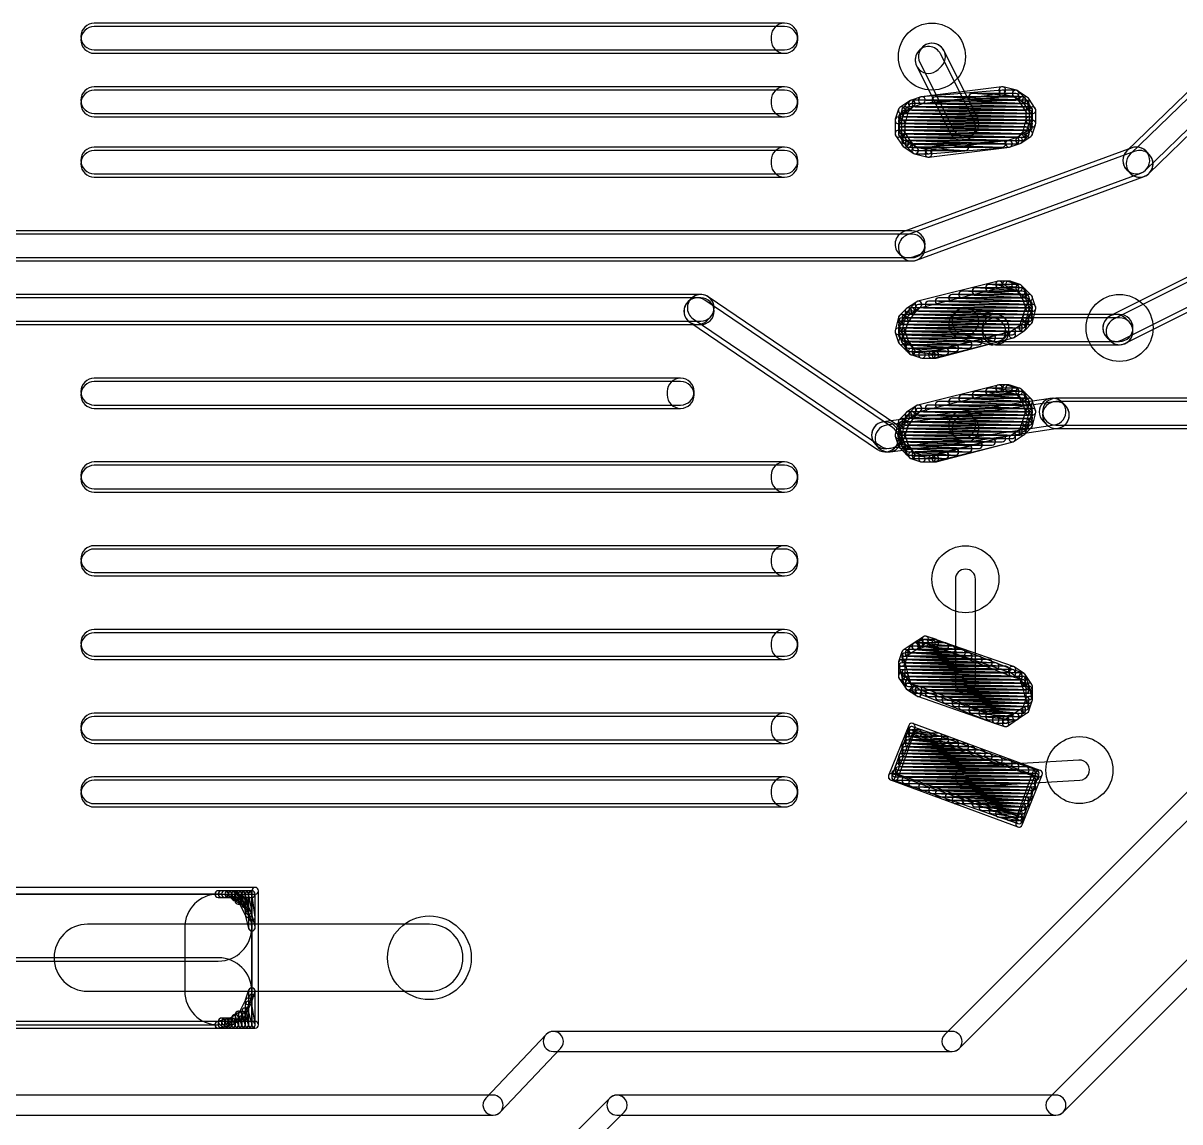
# Model space of a CAD drawing. Extents: x 2.7 to 76.1, y 3.1 to 47.6.
# Drawn here: x 26.61 to 35.38, y 28.49 to 36.82 of the extents above; entities that cross this region are included whole.
import ezdxf

# ---------------------------------------------------------------- set-up
doc = ezdxf.new("R2010")
doc.units = 0

msp = doc.modelspace()

# ---------------------------------------------------------------- linework, layer by layer
for points in [[(32.385, 36.8205), (27.1526, 36.8205, 1), (27.1526, 36.61725), (32.385, 36.61725, 1)], [(27.1526, 36.59185), (32.385, 36.59185, 1), (32.385, 36.7951), (27.1526, 36.7951, 1)], [(32.486625, 36.693475), (32.486625, 36.718875, 1), (32.283375, 36.718875), (32.283375, 36.693475, 1)], [(33.43074, 36.63833), (33.40534, 36.61293, 1), (33.549055, 36.469215), (33.574455, 36.494615, 1)], [(33.847495, 36.10392), (33.593495, 36.61192, 1), (33.4117, 36.521025), (33.6657, 36.013025, 1)], [(35.794085, 36.639465), (34.981285, 35.852065, 1), (35.12271, 35.70608), (35.93551, 36.49348, 1)], [(33.3863, 36.495625), (33.6403, 35.987625, 1), (33.822095, 36.07852), (33.568095, 36.58652, 1)], [(35.14811, 35.68068), (35.96091, 36.46808, 1), (35.819485, 36.614065), (35.006685, 35.826665, 1)], [(32.385, 36.3379), (27.1526, 36.3379, 1), (27.1526, 36.13465), (32.385, 36.13465, 1)], [(27.1526, 36.10925), (32.385, 36.10925, 1), (32.385, 36.3125), (27.1526, 36.3125, 1)], [(32.486625, 36.210875), (32.486625, 36.236275, 1), (32.283375, 36.236275), (32.283375, 36.210875, 1)], [(34.033885, 36.31241), (33.424285, 36.26161, 1), (33.42851, 36.210935), (34.03811, 36.261735, 1)], [(34.032845, 36.3377), (33.423245, 36.2615, 1), (33.42955, 36.211045), (34.03915, 36.287245, 1)], [(34.143765, 36.31174), (34.042165, 36.33714, 1), (34.02983, 36.287805), (34.13143, 36.262405, 1)], [(34.1376, 36.3125), (34.036, 36.3125, 1), (34.036, 36.26165), (34.1376, 36.26165, 1)], [(34.206375, 36.25425), (34.155575, 36.30505, 1), (34.11962, 36.269095), (34.17042, 36.218295, 1)], [(34.2279, 36.257425), (34.1517, 36.308225, 1), (34.123495, 36.26592), (34.199695, 36.21512, 1)], [(33.336095, 36.232025), (33.259895, 36.181225, 1), (33.2881, 36.13892), (33.3643, 36.18972, 1)], [(33.33222, 36.22885), (33.28142, 36.17805, 1), (33.317375, 36.142095), (33.368175, 36.192895, 1)], [(33.418355, 36.260395), (33.342155, 36.234995, 1), (33.35824, 36.18675), (33.43444, 36.21215, 1)], [(33.418355, 36.260395), (33.342155, 36.234995, 1), (33.35824, 36.18675), (33.43444, 36.21215, 1)], [(34.21457, 36.210885), (33.37637, 36.236285, 1), (33.374825, 36.18546), (34.213025, 36.16006, 1)], [(33.3756, 36.18545), (34.2138, 36.18545, 1), (34.2138, 36.2363), (33.3756, 36.2363, 1)], [(34.21474, 36.23628), (33.52894, 36.26168, 1), (33.527055, 36.210865), (34.212855, 36.185465, 1)], [(33.528, 36.21085), (34.1884, 36.21085, 1), (34.1884, 36.2617), (33.528, 36.2617, 1)], [(34.19009, 36.26164), (33.80909, 36.28704, 1), (33.805705, 36.236305), (34.186705, 36.210905, 1)], [(33.8074, 36.23625), (34.1376, 36.23625, 1), (34.1376, 36.2871), (33.8074, 36.2871, 1)], [(34.26035, 36.174175), (34.20955, 36.250375, 1), (34.167245, 36.22217), (34.218045, 36.14597, 1)], [(34.28575, 36.174175), (34.23495, 36.250375, 1), (34.192645, 36.22217), (34.243445, 36.14597, 1)], [(33.249875, 36.168115), (33.224475, 36.091915, 1), (33.27272, 36.07583), (33.29812, 36.15203, 1)], [(33.27473, 36.16624), (33.24933, 36.06464, 1), (33.298665, 36.052305), (33.324065, 36.153905, 1)], [(34.239865, 36.10929), (33.274665, 36.13469, 1), (33.27333, 36.083855), (34.23853, 36.058455, 1)], [(33.274, 36.08385), (34.2392, 36.08385, 1), (34.2392, 36.1347), (33.274, 36.1347, 1)], [(34.2392, 36.1347), (33.274, 36.1347, 1), (33.274, 36.08385), (34.2392, 36.08385, 1)], [(33.274, 36.08385), (34.2392, 36.08385, 1), (34.2392, 36.1347), (33.274, 36.1347, 1)], [(34.239885, 36.13469), (33.300085, 36.16009, 1), (33.29871, 36.109255), (34.23851, 36.083855, 1)], [(33.2994, 36.10925), (34.2392, 36.10925, 1), (34.2392, 36.1601), (33.2994, 36.1601, 1)], [(34.239905, 36.16009), (33.325505, 36.18549, 1), (33.32409, 36.134655), (34.23849, 36.109255, 1)], [(33.3248, 36.13465), (34.2392, 36.13465, 1), (34.2392, 36.1855), (33.3248, 36.1855, 1)], [(33.3502, 36.16005), (34.2138, 36.16005, 1), (34.2138, 36.2109), (33.3502, 36.2109, 1)], [(34.239925, 36.185485), (33.350925, 36.210885, 1), (33.34947, 36.16006), (34.23847, 36.13466, 1)], [(34.264625, 36.083875), (34.264625, 36.160075, 1), (34.213775, 36.160075), (34.213775, 36.083875, 1)], [(34.290025, 36.058475), (34.290025, 36.160075, 1), (34.239175, 36.160075), (34.239175, 36.058475, 1)], [(33.223175, 36.083875), (33.223175, 35.982275, 1), (33.274025, 35.982275), (33.274025, 36.083875, 1)], [(34.239865, 36.08389), (33.274665, 36.10929, 1), (33.27333, 36.058455), (34.23853, 36.033055, 1)], [(34.239865, 36.05849), (33.274665, 36.08389, 1), (33.27333, 36.033055), (34.23853, 36.007655, 1)], [(34.214485, 36.03309), (33.274685, 36.05849, 1), (33.27331, 36.007655), (34.21311, 35.982255, 1)], [(33.274, 36.05845), (34.2392, 36.05845, 1), (34.2392, 36.1093), (33.274, 36.1093, 1)], [(33.274, 36.03305), (34.2392, 36.03305, 1), (34.2392, 36.0839), (33.274, 36.0839, 1)], [(33.248575, 36.058475), (33.248575, 35.982275, 1), (33.299425, 35.982275), (33.299425, 36.058475, 1)], [(33.274, 36.00765), (34.2392, 36.00765, 1), (34.2392, 36.0585), (33.274, 36.0585, 1)], [(34.238465, 35.976105), (34.263865, 36.077705, 1), (34.21453, 36.09004), (34.18913, 35.98844, 1)], [(34.26332, 35.97423), (34.28872, 36.05043, 1), (34.240475, 36.066515), (34.215075, 35.990315, 1)], [(33.227445, 35.96817), (33.278245, 35.89197, 1), (33.32055, 35.920175), (33.26975, 35.996375, 1)], [(34.189105, 35.98229), (33.274705, 36.00769, 1), (33.27329, 35.956855), (34.18769, 35.931455, 1)], [(34.214485, 36.00769), (33.274685, 36.03309, 1), (33.27331, 35.982255), (34.21311, 35.956855, 1)], [(33.274, 35.98225), (34.2138, 35.98225, 1), (34.2138, 36.0331), (33.274, 36.0331, 1)], [(33.274, 35.95685), (34.2138, 35.95685, 1), (34.2138, 36.0077), (33.274, 36.0077, 1)], [(33.252845, 35.96817), (33.303645, 35.89197, 1), (33.34595, 35.920175), (33.29515, 35.996375, 1)], [(34.13837, 35.956885), (33.30017, 35.982285, 1), (33.298625, 35.93146), (34.136825, 35.90606, 1)], [(33.2994, 35.93145), (34.1884, 35.93145, 1), (34.1884, 35.9823), (33.2994, 35.9823, 1)], [(33.2994, 35.90605), (34.1376, 35.90605, 1), (34.1376, 35.9569), (33.2994, 35.9569, 1)], [(34.036875, 35.93148), (33.300275, 35.95688, 1), (33.29852, 35.906065), (34.03512, 35.880665, 1)], [(34.09484, 35.88195), (34.17104, 35.90735, 1), (34.154955, 35.955595), (34.078755, 35.930195, 1)], [(34.09484, 35.88195), (34.17104, 35.90735, 1), (34.154955, 35.955595), (34.078755, 35.930195, 1)], [(34.180975, 35.913495), (34.231775, 35.964295, 1), (34.19582, 36.00025), (34.14502, 35.94945, 1)], [(34.1771, 35.91032), (34.2533, 35.96112, 1), (34.225095, 36.003425), (34.148895, 35.952625, 1)], [(32.385, 35.8807), (27.1526, 35.8807, 1), (27.1526, 35.67745), (32.385, 35.67745, 1)], [(32.486625, 35.753675), (32.486625, 35.779075, 1), (32.283375, 35.779075), (32.283375, 35.753675, 1)], [(35.01693, 35.874455), (33.28973, 35.239455, 1), (33.359865, 35.04869), (35.087065, 35.68369, 1)], [(33.285295, 35.88492), (33.361495, 35.83412, 1), (33.3897, 35.876425), (33.3135, 35.927225, 1)], [(33.75809, 35.906055), (33.32629, 35.931455, 1), (33.323305, 35.88069), (33.755105, 35.85529, 1)], [(33.30682, 35.888095), (33.35762, 35.837295, 1), (33.393575, 35.87325), (33.342775, 35.92405, 1)], [(33.3248, 35.88065), (34.036, 35.88065, 1), (34.036, 35.9315), (33.3248, 35.9315, 1)], [(33.36943, 35.830605), (33.47103, 35.805205, 1), (33.483365, 35.85454), (33.381765, 35.87994, 1)], [(33.3756, 35.85525), (33.7566, 35.85525, 1), (33.7566, 35.9061), (33.3756, 35.9061, 1)], [(33.3756, 35.82985), (33.4772, 35.82985, 1), (33.4772, 35.8807), (33.3756, 35.8807, 1)], [(33.47931, 35.829935), (34.08891, 35.880735, 1), (34.084685, 35.93141), (33.475085, 35.88061, 1)], [(33.48035, 35.804645), (34.08995, 35.880845, 1), (34.083645, 35.9313), (33.474045, 35.8551, 1)], [(35.149255, 35.82553), (35.123855, 35.85093, 1), (34.98014, 35.707215), (35.00554, 35.681815, 1)], [(27.1526, 35.65205), (32.385, 35.65205, 1), (32.385, 35.8553), (27.1526, 35.8553, 1)], [(33.385265, 35.02329), (35.112465, 35.65829, 1), (35.04233, 35.849055), (33.31513, 35.214055, 1)], [(33.3502, 35.2457), (21.59, 35.2457, 1), (21.59, 35.04245), (33.3502, 35.04245, 1)], [(21.59, 35.01705), (33.3502, 35.01705, 1), (33.3502, 35.2203), (21.59, 35.2203, 1)], [(36.12415, 35.23497), (34.85415, 34.59997, 1), (34.945045, 34.418175), (36.215045, 35.053175, 1)], [(34.970445, 34.392775), (36.240445, 35.027775, 1), (36.14955, 35.20957), (34.87955, 34.57457, 1)], [(34.00443, 34.86394), (33.39483, 34.71154, 1), (33.407165, 34.662205), (34.016765, 34.814605, 1)], [(34.00443, 34.86394), (33.39483, 34.71154, 1), (33.407165, 34.662205), (34.016765, 34.814605, 1)], [(34.190925, 34.81377), (33.936925, 34.83917, 1), (33.93187, 34.788575), (34.18587, 34.763175, 1)], [(33.9344, 34.78845), (34.1376, 34.78845, 1), (34.1376, 34.8393), (33.9344, 34.8393, 1)], [(34.0868, 34.8647), (34.0106, 34.8647, 1), (34.0106, 34.81385), (34.0868, 34.81385, 1)], [(34.0868, 34.8647), (34.0106, 34.8647, 1), (34.0106, 34.81385), (34.0868, 34.81385, 1)], [(34.14564, 34.837995), (34.06944, 34.863395, 1), (34.053355, 34.81515), (34.129555, 34.78975, 1)], [(34.0614, 34.81385), (34.0868, 34.81385, 1), (34.0868, 34.8647), (34.0614, 34.8647, 1)], [(34.17104, 34.837995), (34.09484, 34.863395, 1), (34.078755, 34.81515), (34.154955, 34.78975, 1)], [(34.17104, 34.837995), (34.09484, 34.863395, 1), (34.078755, 34.81515), (34.154955, 34.78975, 1)], [(34.257175, 34.75565), (34.180975, 34.83185, 1), (34.14502, 34.795895), (34.22122, 34.719695, 1)], [(34.23495, 34.751775), (34.18415, 34.827975, 1), (34.141845, 34.79977), (34.192645, 34.72357, 1)], [(31.75, 34.7631), (25.8826, 34.7631, 1), (25.8826, 34.55985), (31.75, 34.55985, 1)], [(25.8826, 34.53445), (31.75, 34.53445, 1), (31.75, 34.7377), (25.8826, 34.7377, 1)], [(31.667535, 34.55198), (33.089935, 33.58678, 1), (33.20406, 33.754965), (31.78166, 34.720165, 1)], [(31.67814, 34.73333), (31.65274, 34.70793, 1), (31.796455, 34.564215), (31.821855, 34.589615, 1)], [(33.22946, 33.780365), (31.80706, 34.745565, 1), (31.692935, 34.57738), (33.115335, 33.61218, 1)], [(34.24014, 34.71228), (33.55434, 34.73768, 1), (33.552455, 34.686865), (34.238255, 34.661465, 1)], [(33.5534, 34.68685), (34.2138, 34.68685, 1), (34.2138, 34.7377), (33.5534, 34.7377, 1)], [(34.21495, 34.73767), (33.65615, 34.76307, 1), (33.653845, 34.712275), (34.212645, 34.686875, 1)], [(33.655, 34.71225), (34.2138, 34.71225, 1), (34.2138, 34.7631), (33.655, 34.7631, 1)], [(33.7312, 34.73765), (34.1884, 34.73765, 1), (34.1884, 34.7885), (33.7312, 34.7885, 1)], [(34.215135, 34.76306), (33.732535, 34.78846, 1), (33.72986, 34.737685), (34.21246, 34.712285, 1)], [(34.19021, 34.788435), (33.83461, 34.813835, 1), (33.830985, 34.76311), (34.186585, 34.73771, 1)], [(33.8328, 34.76305), (34.1884, 34.76305, 1), (34.1884, 34.8139), (33.8328, 34.8139, 1)], [(34.26332, 34.669515), (34.23792, 34.745715, 1), (34.189675, 34.72963), (34.215075, 34.65343, 1)], [(34.28872, 34.669515), (34.26332, 34.745715, 1), (34.215075, 34.72963), (34.240475, 34.65343, 1)], [(33.30682, 34.65405), (33.25602, 34.60325, 1), (33.291975, 34.567295), (33.342775, 34.618095, 1)], [(33.329045, 34.650175), (33.278245, 34.573975, 1), (33.32055, 34.54577), (33.37135, 34.62197, 1)], [(33.386895, 34.708025), (33.310695, 34.657225, 1), (33.3389, 34.61492), (33.4151, 34.66572, 1)], [(33.38302, 34.70485), (33.33222, 34.65405, 1), (33.368175, 34.618095), (33.418975, 34.668895, 1)], [(33.3502, 34.61065), (34.2392, 34.61065, 1), (34.2392, 34.6615), (33.3502, 34.6615, 1)], [(34.239925, 34.636085), (33.350925, 34.661485, 1), (33.34947, 34.61066), (34.23847, 34.58526, 1)], [(34.23997, 34.661485), (33.40177, 34.686885, 1), (33.400225, 34.63606), (34.238425, 34.61066, 1)], [(33.401, 34.63605), (34.2392, 34.63605, 1), (34.2392, 34.6869), (33.401, 34.6869, 1)], [(34.240045, 34.686885), (33.478045, 34.712285, 1), (33.47635, 34.66146), (34.23835, 34.63606, 1)], [(33.4772, 34.66145), (34.2392, 34.66145, 1), (34.2392, 34.7123), (33.4772, 34.7123, 1)], [(33.68474, 34.63173), (33.65934, 34.60633, 1), (33.803055, 34.462615), (33.828455, 34.488015, 1)], [(34.007245, 34.60828), (33.778645, 34.65908, 1), (33.73455, 34.460665), (33.96315, 34.409865, 1)], [(34.23792, 34.57723), (34.26332, 34.65343, 1), (34.215075, 34.669515), (34.189675, 34.593315, 1)], [(34.263865, 34.553705), (34.289265, 34.655305, 1), (34.23993, 34.66764), (34.21453, 34.56604, 1)], [(33.24933, 34.59144), (33.22393, 34.48984, 1), (33.273265, 34.477505), (33.298665, 34.579105, 1)], [(34.189105, 34.55989), (33.274705, 34.58529, 1), (33.27329, 34.534455), (34.18769, 34.509055, 1)], [(33.275275, 34.567915), (33.249875, 34.491715, 1), (33.29812, 34.47563), (33.32352, 34.55183, 1)], [(33.274, 34.53445), (34.2138, 34.53445, 1), (34.2138, 34.5853), (33.274, 34.5853, 1)], [(33.274, 34.50905), (34.1884, 34.50905, 1), (34.1884, 34.5599), (33.274, 34.5599, 1)], [(34.163725, 34.534485), (33.274725, 34.559885, 1), (33.27327, 34.50906), (34.16227, 34.48366, 1)], [(34.214505, 34.58529), (33.300105, 34.61069, 1), (33.29869, 34.559855), (34.21309, 34.534455, 1)], [(33.2994, 34.55985), (34.2392, 34.55985, 1), (34.2392, 34.6107), (33.2994, 34.6107, 1)], [(34.2138, 34.5853), (33.2994, 34.5853, 1), (33.2994, 34.53445), (34.2138, 34.53445, 1)], [(33.2994, 34.53445), (34.2138, 34.53445, 1), (34.2138, 34.5853), (33.2994, 34.5853, 1)], [(34.239905, 34.61069), (33.325505, 34.63609, 1), (33.32409, 34.585255), (34.23849, 34.559855, 1)], [(33.3248, 34.58525), (34.2392, 34.58525, 1), (34.2392, 34.6361), (33.3248, 34.6361, 1)], [(33.70915, 34.435265), (33.93775, 34.384465, 1), (33.981845, 34.58288), (33.753245, 34.63368, 1)], [(34.925, 34.6107), (33.9852, 34.6107, 1), (33.9852, 34.40745), (34.925, 34.40745, 1)], [(33.883575, 34.509075), (33.883575, 34.483675, 1), (34.086825, 34.483675), (34.086825, 34.509075, 1)], [(33.9852, 34.38205), (34.925, 34.38205, 1), (34.925, 34.5853), (33.9852, 34.5853, 1)], [(34.21252, 34.50103), (34.23792, 34.57723, 1), (34.189675, 34.593315), (34.164275, 34.517115, 1)], [(34.206375, 34.491095), (34.257175, 34.541895, 1), (34.22122, 34.57785), (34.17042, 34.52705, 1)], [(34.82774, 34.437215), (34.85314, 34.411815, 1), (34.996855, 34.55553), (34.971455, 34.58093, 1)], [(33.224475, 34.47563), (33.249875, 34.39943, 1), (33.29812, 34.415515), (33.27272, 34.491715, 1)], [(33.249875, 34.47563), (33.275275, 34.39943, 1), (33.32352, 34.415515), (33.29812, 34.491715, 1)], [(34.036845, 34.483685), (33.274845, 34.509085, 1), (33.27315, 34.45826), (34.03515, 34.43286, 1)], [(34.11297, 34.509085), (33.27477, 34.534485, 1), (33.273225, 34.48366), (34.111425, 34.45826, 1)], [(33.96074, 34.45828), (33.27494, 34.48368, 1), (33.273055, 34.432865), (33.958855, 34.407465, 1)], [(33.274, 34.48365), (34.163, 34.48365, 1), (34.163, 34.5345), (33.274, 34.5345, 1)], [(33.274, 34.45825), (34.1122, 34.45825, 1), (34.1122, 34.5091), (33.274, 34.5091, 1)], [(33.274, 34.43285), (34.036, 34.43285, 1), (34.036, 34.4837), (33.274, 34.4837, 1)], [(33.508765, 34.281205), (34.118365, 34.433605, 1), (34.10603, 34.48294), (33.49643, 34.33054, 1)], [(33.534415, 34.28127), (34.118615, 34.43367, 1), (34.10578, 34.482875), (33.52158, 34.330475, 1)], [(34.1263, 34.43712), (34.2025, 34.48792, 1), (34.174295, 34.530225), (34.098095, 34.479425, 1)], [(34.1263, 34.43712), (34.2025, 34.48792, 1), (34.174295, 34.530225), (34.098095, 34.479425, 1)], [(33.25602, 34.389495), (33.33222, 34.313295, 1), (33.368175, 34.34925), (33.291975, 34.42545, 1)], [(33.85935, 34.43287), (33.30055, 34.45827, 1), (33.298245, 34.407475), (33.857045, 34.382075, 1)], [(33.2994, 34.40745), (33.9598, 34.40745, 1), (33.9598, 34.4583), (33.2994, 34.4583, 1)], [(33.2994, 34.38205), (33.8582, 34.38205, 1), (33.8582, 34.4329), (33.2994, 34.4329, 1)], [(33.783335, 34.40746), (33.300735, 34.43286, 1), (33.29806, 34.382085), (33.78066, 34.356685, 1)], [(33.278245, 34.39337), (33.329045, 34.31717, 1), (33.37135, 34.345375), (33.32055, 34.421575, 1)], [(33.68221, 34.382035), (33.32661, 34.407435, 1), (33.322985, 34.35671), (33.678585, 34.33131, 1)], [(33.6065, 34.356595), (33.3271, 34.381995, 1), (33.322495, 34.33135), (33.601895, 34.30595, 1)], [(33.3248, 34.35665), (33.782, 34.35665, 1), (33.782, 34.4075), (33.3248, 34.4075, 1)], [(33.3248, 34.33125), (33.6804, 34.33125, 1), (33.6804, 34.3821), (33.3248, 34.3821, 1)], [(33.342155, 34.30715), (33.418355, 34.28175, 1), (33.43444, 34.329995), (33.35824, 34.355395, 1)], [(33.342155, 34.30715), (33.418355, 34.28175, 1), (33.43444, 34.329995), (33.35824, 34.355395, 1)], [(33.3756, 34.30585), (33.6042, 34.30585, 1), (33.6042, 34.3567), (33.3756, 34.3567, 1)], [(33.4264, 34.28045), (33.5026, 34.28045, 1), (33.5026, 34.3313), (33.4264, 34.3313, 1)], [(33.4264, 34.28045), (33.528, 34.28045, 1), (33.528, 34.3313), (33.4264, 34.3313, 1)], [(31.5976, 34.1281), (27.1526, 34.1281, 1), (27.1526, 33.92485), (31.5976, 33.92485, 1)], [(31.699225, 34.001075), (31.699225, 34.026475, 1), (31.495975, 34.026475), (31.495975, 34.001075, 1)], [(27.1526, 33.89945), (31.5976, 33.89945, 1), (31.5976, 34.1027), (27.1526, 34.1027, 1)], [(34.00443, 34.07654), (33.39483, 33.92414, 1), (33.407165, 33.874805), (34.016765, 34.027205, 1)], [(34.00443, 34.07654), (33.39483, 33.92414, 1), (33.407165, 33.874805), (34.016765, 34.027205, 1)], [(34.19021, 34.001035), (33.83461, 34.026435, 1), (33.830985, 33.97571), (34.186585, 33.95031, 1)], [(33.8328, 33.97565), (34.1884, 33.97565, 1), (34.1884, 34.0265), (33.8328, 34.0265, 1)], [(34.190925, 34.02637), (33.936925, 34.05177, 1), (33.93187, 34.001175), (34.18587, 33.975775, 1)], [(33.9344, 34.00105), (34.1376, 34.00105, 1), (34.1376, 34.0519), (33.9344, 34.0519, 1)], [(34.0868, 34.0773), (34.0106, 34.0773, 1), (34.0106, 34.02645), (34.0868, 34.02645, 1)], [(34.0868, 34.0773), (34.0106, 34.0773, 1), (34.0106, 34.02645), (34.0868, 34.02645, 1)], [(34.14564, 34.050595), (34.06944, 34.075995, 1), (34.053355, 34.02775), (34.129555, 34.00235, 1)], [(34.0614, 34.02645), (34.0868, 34.02645, 1), (34.0868, 34.0773), (34.0614, 34.0773, 1)], [(34.17104, 34.050595), (34.09484, 34.075995, 1), (34.078755, 34.02775), (34.154955, 34.00235, 1)], [(34.17104, 34.050595), (34.09484, 34.075995, 1), (34.078755, 34.02775), (34.154955, 34.00235, 1)], [(34.257175, 33.96825), (34.180975, 34.04445, 1), (34.14502, 34.008495), (34.22122, 33.932295, 1)], [(34.23495, 33.964375), (34.18415, 34.040575, 1), (34.141845, 34.01237), (34.192645, 33.93617, 1)], [(34.24014, 33.92488), (33.55434, 33.95028, 1), (33.552455, 33.899465), (34.238255, 33.874065, 1)], [(33.5534, 33.89945), (34.2138, 33.89945, 1), (34.2138, 33.9503), (33.5534, 33.9503, 1)], [(34.402105, 33.9746), (33.716305, 33.873, 1), (33.74609, 33.671945), (34.43189, 33.773545, 1)], [(34.21495, 33.95027), (33.65615, 33.97567, 1), (33.653845, 33.924875), (34.212645, 33.899475, 1)], [(33.655, 33.92485), (34.2138, 33.92485, 1), (34.2138, 33.9757), (33.655, 33.9757, 1)], [(33.77149, 33.646545), (34.45729, 33.748145, 1), (34.427505, 33.9492), (33.741705, 33.8476, 1)], [(33.7312, 33.95025), (34.1884, 33.95025, 1), (34.1884, 34.0011), (33.7312, 34.0011, 1)], [(34.215135, 33.97566), (33.732535, 34.00106, 1), (33.72986, 33.950285), (34.21246, 33.924885, 1)], [(34.26332, 33.882115), (34.23792, 33.958315, 1), (34.189675, 33.94223), (34.215075, 33.86603, 1)], [(34.28872, 33.882115), (34.26332, 33.958315, 1), (34.215075, 33.94223), (34.240475, 33.86603, 1)], [(34.514255, 33.92053), (34.488855, 33.94593, 1), (34.34514, 33.802215), (34.37054, 33.776815, 1)], [(35.7124, 33.9757), (34.4424, 33.9757, 1), (34.4424, 33.77245), (35.7124, 33.77245, 1)], [(34.4424, 33.74705), (35.7124, 33.74705, 1), (35.7124, 33.9503), (34.4424, 33.9503, 1)], [(33.718055, 33.873245), (33.133855, 33.797045, 1), (33.16014, 33.5955), (33.74434, 33.6717, 1)], [(33.30682, 33.86665), (33.25602, 33.81585, 1), (33.291975, 33.779895), (33.342775, 33.830695, 1)], [(33.329045, 33.862775), (33.278245, 33.786575, 1), (33.32055, 33.75837), (33.37135, 33.83457, 1)], [(33.386895, 33.920625), (33.310695, 33.869825, 1), (33.3389, 33.82752), (33.4151, 33.87832, 1)], [(33.38302, 33.91745), (33.33222, 33.86665, 1), (33.368175, 33.830695), (33.418975, 33.881495, 1)], [(33.3502, 33.82325), (34.2392, 33.82325, 1), (34.2392, 33.8741), (33.3502, 33.8741, 1)], [(34.239925, 33.848685), (33.350925, 33.874085, 1), (33.34947, 33.82326), (34.23847, 33.79786, 1)], [(34.23997, 33.874085), (33.40177, 33.899485, 1), (33.400225, 33.84866), (34.238425, 33.82326, 1)], [(33.401, 33.84865), (34.2392, 33.84865, 1), (34.2392, 33.8995), (33.401, 33.8995, 1)], [(34.240045, 33.899485), (33.478045, 33.924885, 1), (33.47635, 33.87406), (34.23835, 33.84866, 1)], [(33.4772, 33.87405), (34.2392, 33.87405, 1), (34.2392, 33.9249), (33.4772, 33.9249, 1)], [(34.23792, 33.78983), (34.26332, 33.86603, 1), (34.215075, 33.882115), (34.189675, 33.805915, 1)], [(34.263865, 33.766305), (34.289265, 33.867905, 1), (34.23993, 33.88024), (34.21453, 33.77864, 1)], [(33.07514, 33.624415), (33.10054, 33.599015, 1), (33.244255, 33.74273), (33.218855, 33.76813, 1)], [(33.18554, 33.5701), (33.76974, 33.6463, 1), (33.743455, 33.847845), (33.159255, 33.771645, 1)], [(33.24933, 33.80404), (33.22393, 33.70244, 1), (33.273265, 33.690105), (33.298665, 33.791705, 1)], [(34.189105, 33.77249), (33.274705, 33.79789, 1), (33.27329, 33.747055), (34.18769, 33.721655, 1)], [(33.275275, 33.780515), (33.249875, 33.704315, 1), (33.29812, 33.68823), (33.32352, 33.76443, 1)], [(33.274, 33.74705), (34.2138, 33.74705, 1), (34.2138, 33.7979), (33.274, 33.7979, 1)], [(33.274, 33.72165), (34.1884, 33.72165, 1), (34.1884, 33.7725), (33.274, 33.7725, 1)], [(34.163725, 33.747085), (33.274725, 33.772485, 1), (33.27327, 33.72166), (34.16227, 33.69626, 1)], [(34.214505, 33.79789), (33.300105, 33.82329, 1), (33.29869, 33.772455), (34.21309, 33.747055, 1)], [(33.2994, 33.77245), (34.2392, 33.77245, 1), (34.2392, 33.8233), (33.2994, 33.8233, 1)], [(34.2138, 33.7979), (33.2994, 33.7979, 1), (33.2994, 33.74705), (34.2138, 33.74705, 1)], [(33.2994, 33.74705), (34.2138, 33.74705, 1), (34.2138, 33.7979), (33.2994, 33.7979, 1)], [(34.239905, 33.82329), (33.325505, 33.84869, 1), (33.32409, 33.797855), (34.23849, 33.772455, 1)], [(33.3248, 33.79785), (34.2392, 33.79785, 1), (34.2392, 33.8487), (33.3248, 33.8487, 1)], [(34.21252, 33.71363), (34.23792, 33.78983, 1), (34.189675, 33.805915), (34.164275, 33.729715, 1)], [(34.206375, 33.703695), (34.257175, 33.754495, 1), (34.22122, 33.79045), (34.17042, 33.73965, 1)], [(33.224475, 33.68823), (33.249875, 33.61203, 1), (33.29812, 33.628115), (33.27272, 33.704315, 1)], [(33.249875, 33.68823), (33.275275, 33.61203, 1), (33.32352, 33.628115), (33.29812, 33.704315, 1)], [(34.036845, 33.696285), (33.274845, 33.721685, 1), (33.27315, 33.67086), (34.03515, 33.64546, 1)], [(34.11297, 33.721685), (33.27477, 33.747085, 1), (33.273225, 33.69626), (34.111425, 33.67086, 1)], [(33.96074, 33.67088), (33.27494, 33.69628, 1), (33.273055, 33.645465), (33.958855, 33.620065, 1)], [(33.274, 33.69625), (34.163, 33.69625, 1), (34.163, 33.7471), (33.274, 33.7471, 1)], [(33.274, 33.67085), (34.1122, 33.67085, 1), (34.1122, 33.7217), (33.274, 33.7217, 1)], [(33.274, 33.64545), (34.036, 33.64545, 1), (34.036, 33.6963), (33.274, 33.6963, 1)], [(33.508765, 33.493805), (34.118365, 33.646205, 1), (34.10603, 33.69554), (33.49643, 33.54314, 1)], [(33.534415, 33.49387), (34.118615, 33.64627, 1), (34.10578, 33.695475), (33.52158, 33.543075, 1)], [(34.1263, 33.64972), (34.2025, 33.70052, 1), (34.174295, 33.742825), (34.098095, 33.692025, 1)], [(34.1263, 33.64972), (34.2025, 33.70052, 1), (34.174295, 33.742825), (34.098095, 33.692025, 1)], [(33.25602, 33.602095), (33.33222, 33.525895, 1), (33.368175, 33.56185), (33.291975, 33.63805, 1)], [(33.85935, 33.64547), (33.30055, 33.67087, 1), (33.298245, 33.620075), (33.857045, 33.594675, 1)], [(33.2994, 33.62005), (33.9598, 33.62005, 1), (33.9598, 33.6709), (33.2994, 33.6709, 1)], [(33.2994, 33.59465), (33.8582, 33.59465, 1), (33.8582, 33.6455), (33.2994, 33.6455, 1)], [(33.783335, 33.62006), (33.300735, 33.64546, 1), (33.29806, 33.594685), (33.78066, 33.569285, 1)], [(33.278245, 33.60597), (33.329045, 33.52977, 1), (33.37135, 33.557975), (33.32055, 33.634175, 1)], [(33.68221, 33.594635), (33.32661, 33.620035, 1), (33.322985, 33.56931), (33.678585, 33.54391, 1)], [(33.6065, 33.569195), (33.3271, 33.594595, 1), (33.322495, 33.54395), (33.601895, 33.51855, 1)], [(33.3248, 33.56925), (33.782, 33.56925, 1), (33.782, 33.6201), (33.3248, 33.6201, 1)], [(33.3248, 33.54385), (33.6804, 33.54385, 1), (33.6804, 33.5947), (33.3248, 33.5947, 1)], [(33.342155, 33.51975), (33.418355, 33.49435, 1), (33.43444, 33.542595), (33.35824, 33.567995, 1)], [(33.342155, 33.51975), (33.418355, 33.49435, 1), (33.43444, 33.542595), (33.35824, 33.567995, 1)], [(33.3756, 33.51845), (33.6042, 33.51845, 1), (33.6042, 33.5693), (33.3756, 33.5693, 1)], [(33.4264, 33.49305), (33.5026, 33.49305, 1), (33.5026, 33.5439), (33.4264, 33.5439, 1)], [(33.4264, 33.49305), (33.528, 33.49305, 1), (33.528, 33.5439), (33.4264, 33.5439, 1)], [(32.385, 33.4931), (27.1526, 33.4931, 1), (27.1526, 33.28985), (32.385, 33.28985, 1)], [(27.1526, 33.26445), (32.385, 33.26445, 1), (32.385, 33.4677), (27.1526, 33.4677, 1)], [(32.486625, 33.366075), (32.486625, 33.391475, 1), (32.283375, 33.391475), (32.283375, 33.366075, 1)], [(32.385, 32.8581), (27.1526, 32.8581, 1), (27.1526, 32.65485), (32.385, 32.65485, 1)], [(27.1526, 32.62945), (32.385, 32.62945, 1), (32.385, 32.8327), (27.1526, 32.8327, 1)], [(32.486625, 32.731075), (32.486625, 32.756475, 1), (32.283375, 32.756475), (32.283375, 32.731075, 1)], [(33.832825, 31.816675), (33.832825, 32.604075, 1), (33.680375, 32.604075), (33.680375, 31.816675, 1)], [(33.708895, 29.044975), (37.036295, 32.372375, 1), (36.9285, 32.48017), (33.6011, 29.15277, 1)], [(32.385, 32.2231), (27.1526, 32.2231, 1), (27.1526, 32.01985), (32.385, 32.01985, 1)], [(27.1526, 31.99445), (32.385, 31.99445, 1), (32.385, 32.1977), (27.1526, 32.1977, 1)], [(32.486625, 32.096075), (32.486625, 32.121475, 1), (32.283375, 32.121475), (32.283375, 32.096075, 1)], [(33.361495, 32.117225), (33.285295, 32.066425, 1), (33.3135, 32.02412), (33.3897, 32.07492, 1)], [(33.361495, 32.117225), (33.285295, 32.066425, 1), (33.3135, 32.02412), (33.3897, 32.07492, 1)], [(33.73289, 32.07064), (33.35189, 32.09604, 1), (33.348505, 32.045305), (33.729505, 32.019905, 1)], [(33.3502, 32.04525), (33.655, 32.04525, 1), (33.655, 32.0961), (33.3502, 32.0961, 1)], [(33.443755, 32.145595), (33.367555, 32.120195, 1), (33.38364, 32.07195), (33.45984, 32.09735, 1)], [(33.6573, 32.095995), (33.3779, 32.121395, 1), (33.373295, 32.07075), (33.652695, 32.04535, 1)], [(33.437695, 32.168025), (33.361495, 32.117225, 1), (33.3897, 32.07492), (33.4659, 32.12572, 1)], [(33.3756, 32.07065), (33.6042, 32.07065, 1), (33.6042, 32.1215), (33.3756, 32.1215, 1)], [(33.607795, 32.12124), (33.429995, 32.14664, 1), (33.4228, 32.096305), (33.6006, 32.070905, 1)], [(33.4264, 32.09605), (33.5026, 32.09605, 1), (33.5026, 32.1469), (33.4264, 32.1469, 1)], [(33.53604, 32.145595), (33.45984, 32.170995, 1), (33.443755, 32.12275), (33.519955, 32.09735, 1)], [(33.528, 32.1469), (33.4518, 32.1469, 1), (33.4518, 32.09605), (33.528, 32.09605, 1)], [(34.12146, 31.91655), (33.53726, 32.14515, 1), (33.518735, 32.097795), (34.102935, 31.869195, 1)], [(34.12055, 31.942285), (33.53635, 32.145485, 1), (33.519645, 32.09746), (34.103845, 31.89426, 1)], [(33.275275, 32.053315), (33.249875, 31.977115, 1), (33.29812, 31.96103), (33.32352, 32.03723, 1)], [(33.275275, 32.053315), (33.249875, 31.977115, 1), (33.29812, 31.96103), (33.32352, 32.03723, 1)], [(33.85935, 32.01987), (33.30055, 32.04527, 1), (33.298245, 31.994475), (33.857045, 31.969075, 1)], [(33.2994, 31.99445), (33.782, 31.99445, 1), (33.782, 32.0453), (33.2994, 32.0453, 1)], [(33.2994, 31.96905), (33.8582, 31.96905, 1), (33.8582, 32.0199), (33.2994, 32.0199, 1)], [(33.935415, 31.994475), (33.300415, 32.019875, 1), (33.29838, 31.96907), (33.93338, 31.94367, 1)], [(33.78341, 32.04526), (33.32621, 32.07066, 1), (33.323385, 32.019885), (33.780585, 31.994485, 1)], [(33.3248, 32.01985), (33.7312, 32.01985, 1), (33.7312, 32.0707), (33.3248, 32.0707, 1)], [(33.24933, 31.962905), (33.27473, 31.861305, 1), (33.324065, 31.87364), (33.298665, 31.97524, 1)], [(34.062215, 31.943685), (33.274815, 31.969085, 1), (33.27318, 31.91826), (34.06058, 31.89286, 1)], [(34.11297, 31.918285), (33.27477, 31.943685, 1), (33.273225, 31.89286), (34.111425, 31.86746, 1)], [(33.986105, 31.96908), (33.274905, 31.99448, 1), (33.27309, 31.943665), (33.98429, 31.918265, 1)], [(33.274, 31.94365), (33.9344, 31.94365, 1), (33.9344, 31.9945), (33.274, 31.9945, 1)], [(33.248575, 31.969075), (33.248575, 31.867475, 1), (33.299425, 31.867475), (33.299425, 31.969075, 1)], [(33.274, 31.91825), (33.9852, 31.91825, 1), (33.9852, 31.9691), (33.274, 31.9691, 1)], [(33.274, 31.89285), (34.0614, 31.89285, 1), (34.0614, 31.9437), (33.274, 31.9437, 1)], [(34.2025, 31.888625), (34.1263, 31.939425, 1), (34.098095, 31.89712), (34.174295, 31.84632, 1)], [(33.252845, 31.85337), (33.303645, 31.77717, 1), (33.34595, 31.805375), (33.29515, 31.881575, 1)], [(33.275275, 31.85943), (33.300675, 31.78323, 1), (33.34892, 31.799315), (33.32352, 31.875515, 1)], [(34.163745, 31.892885), (33.300145, 31.918285, 1), (33.29865, 31.86746), (34.16225, 31.84206, 1)], [(33.2994, 31.86745), (34.1122, 31.86745, 1), (34.1122, 31.9183), (33.2994, 31.9183, 1)], [(33.2994, 31.84205), (34.163, 31.84205, 1), (34.163, 31.8929), (33.2994, 31.8929, 1)], [(34.189125, 31.867485), (33.300125, 31.892885, 1), (33.29867, 31.84206), (34.18767, 31.81666, 1)], [(33.2994, 31.81665), (34.1884, 31.81665, 1), (34.1884, 31.8675), (33.2994, 31.8675, 1)], [(34.189125, 31.842085), (33.300125, 31.867485, 1), (33.29867, 31.81666), (34.18767, 31.79126, 1)], [(33.3248, 31.79125), (34.1884, 31.79125, 1), (34.1884, 31.8421), (33.3248, 31.8421, 1)], [(34.214525, 31.816685), (33.325525, 31.842085, 1), (33.32407, 31.79126), (34.21307, 31.76586, 1)], [(34.19644, 31.891595), (34.12024, 31.916995, 1), (34.104155, 31.86875), (34.180355, 31.84335, 1)], [(34.23792, 31.799315), (34.21252, 31.875515, 1), (34.164275, 31.85943), (34.189675, 31.78323, 1)], [(34.26035, 31.805375), (34.20955, 31.881575, 1), (34.167245, 31.85337), (34.218045, 31.77717, 1)], [(33.316755, 31.76715), (33.392955, 31.74175, 1), (33.40904, 31.789995), (33.33284, 31.815395, 1)], [(33.3248, 31.76585), (34.2138, 31.76585, 1), (34.2138, 31.8167), (33.3248, 31.8167, 1)], [(34.214525, 31.791285), (33.325525, 31.816685, 1), (33.32407, 31.76586), (34.21307, 31.74046, 1)], [(33.310695, 31.77012), (33.386895, 31.71932, 1), (33.4151, 31.761625), (33.3389, 31.812425, 1)], [(34.2392, 31.7913), (33.3756, 31.7913, 1), (33.3756, 31.74045), (34.2392, 31.74045, 1)], [(33.3756, 31.74045), (34.2138, 31.74045, 1), (34.2138, 31.7913), (33.3756, 31.7913, 1)], [(34.23997, 31.765885), (33.40177, 31.791285, 1), (33.400225, 31.74046), (34.238425, 31.71506, 1)], [(33.391735, 31.742195), (33.975935, 31.513595, 1), (33.99446, 31.56095), (33.41026, 31.78955, 1)], [(33.392645, 31.71646), (33.976845, 31.51326, 1), (33.99355, 31.561285), (33.40935, 31.764485, 1)], [(33.401, 31.74045), (34.2392, 31.74045, 1), (34.2392, 31.7913), (33.401, 31.7913, 1)], [(34.240045, 31.740485), (33.478045, 31.765885, 1), (33.47635, 31.71506), (34.23835, 31.68966, 1)], [(33.4772, 31.71505), (34.2392, 31.71505, 1), (34.2392, 31.7659), (33.4772, 31.7659, 1)], [(34.263865, 31.69584), (34.238465, 31.79744, 1), (34.18913, 31.785105), (34.21453, 31.683505, 1)], [(34.264625, 31.689675), (34.264625, 31.791275, 1), (34.213775, 31.791275), (34.213775, 31.689675, 1)], [(34.214775, 31.71508), (33.554375, 31.74048, 1), (33.55242, 31.689665), (34.21282, 31.664265, 1)], [(33.5534, 31.68965), (34.2392, 31.68965, 1), (34.2392, 31.7405), (33.5534, 31.7405, 1)], [(34.214855, 31.689675), (33.605255, 31.715075, 1), (33.60314, 31.66427), (34.21274, 31.63887, 1)], [(33.6042, 31.66425), (34.2138, 31.66425, 1), (34.2138, 31.7151), (33.6042, 31.7151, 1)], [(34.215005, 31.66427), (33.681605, 31.68967, 1), (33.67919, 31.638875), (34.21259, 31.613475, 1)], [(33.6804, 31.63885), (34.2138, 31.63885, 1), (34.2138, 31.6897), (33.6804, 31.6897, 1)], [(34.18981, 31.63886), (33.73261, 31.66426, 1), (33.729785, 31.613485), (34.186985, 31.588085, 1)], [(33.7312, 31.61345), (34.2138, 31.61345, 1), (34.2138, 31.6643), (33.7312, 31.6643, 1)], [(34.23792, 31.60543), (34.26332, 31.68163, 1), (34.215075, 31.697715), (34.189675, 31.621515, 1)], [(34.23792, 31.60543), (34.26332, 31.68163, 1), (34.215075, 31.697715), (34.189675, 31.621515, 1)], [(32.385, 31.5881), (27.1526, 31.5881, 1), (27.1526, 31.38485), (32.385, 31.38485, 1)], [(32.486625, 31.461075), (32.486625, 31.486475, 1), (32.283375, 31.486475), (32.283375, 31.461075, 1)], [(34.16481, 31.613435), (33.80921, 31.638835, 1), (33.805585, 31.58811), (34.161185, 31.56271, 1)], [(33.8074, 31.58805), (34.1884, 31.58805, 1), (34.1884, 31.6389), (33.8074, 31.6389, 1)], [(34.140125, 31.58797), (33.886125, 31.61337, 1), (33.88107, 31.562775), (34.13507, 31.537375, 1)], [(33.8836, 31.56265), (34.163, 31.56265, 1), (34.163, 31.6135), (33.8836, 31.6135, 1)], [(33.9344, 31.53725), (34.1376, 31.53725, 1), (34.1376, 31.5881), (33.9344, 31.5881, 1)], [(34.06944, 31.51315), (34.14564, 31.53855, 1), (34.129555, 31.586795), (34.053355, 31.561395, 1)], [(34.0755, 31.49072), (34.1517, 31.54152, 1), (34.123495, 31.583825), (34.047295, 31.533025, 1)], [(34.1517, 31.54152), (34.2279, 31.59232, 1), (34.199695, 31.634625), (34.123495, 31.583825, 1)], [(34.1517, 31.54152), (34.2279, 31.59232, 1), (34.199695, 31.634625), (34.123495, 31.583825, 1)], [(27.1526, 31.35945), (32.385, 31.35945, 1), (32.385, 31.5627), (27.1526, 31.5627, 1)], [(33.32659, 31.495915), (33.17419, 31.114915, 1), (33.221405, 31.09603), (33.373805, 31.47703, 1)], [(33.326255, 31.469625), (33.199255, 31.114025, 1), (33.24714, 31.09692), (33.37414, 31.45252, 1)], [(34.324185, 31.15473), (33.358985, 31.51033, 1), (33.34141, 31.462615), (34.30661, 31.107015, 1)], [(34.298425, 31.15486), (33.358625, 31.48506, 1), (33.34177, 31.437085), (34.28157, 31.106885, 1)], [(33.977155, 31.51315), (34.053355, 31.48775, 1), (34.06944, 31.535995), (33.99324, 31.561395, 1)], [(33.9852, 31.51185), (34.0614, 31.51185, 1), (34.0614, 31.5627), (33.9852, 31.5627, 1)], [(33.68221, 31.384835), (33.32661, 31.410235, 1), (33.322985, 31.35951), (33.678585, 31.33411, 1)], [(33.6065, 31.410195), (33.3271, 31.435595, 1), (33.322495, 31.38495), (33.601895, 31.35955, 1)], [(33.3248, 31.38485), (33.5534, 31.38485, 1), (33.5534, 31.4357), (33.3248, 31.4357, 1)], [(33.3248, 31.35945), (33.6042, 31.35945, 1), (33.6042, 31.4103), (33.3248, 31.4103, 1)], [(33.482185, 31.435205), (33.355185, 31.460605, 1), (33.34521, 31.41074), (33.47221, 31.38534, 1)], [(33.3502, 31.41025), (33.401, 31.41025, 1), (33.401, 31.4611), (33.3502, 31.4611, 1)], [(33.5534, 31.4357), (33.3502, 31.4357, 1), (33.3502, 31.38485), (33.5534, 31.38485, 1)], [(33.3502, 31.38485), (33.4772, 31.38485, 1), (33.4772, 31.4357), (33.3502, 31.4357, 1)], [(33.8847, 31.308675), (33.3005, 31.334075, 1), (33.298295, 31.28327), (33.882495, 31.25787, 1)], [(33.808665, 31.334065), (33.300665, 31.359465, 1), (33.29813, 31.30868), (33.80613, 31.28328, 1)], [(33.2994, 31.30865), (33.7566, 31.30865, 1), (33.7566, 31.3595), (33.2994, 31.3595, 1)], [(33.2994, 31.28325), (33.8074, 31.28325, 1), (33.8074, 31.3341), (33.2994, 31.3341, 1)], [(33.2994, 31.25785), (33.8836, 31.25785, 1), (33.8836, 31.3087), (33.2994, 31.3087, 1)], [(33.935415, 31.283275), (33.300415, 31.308675, 1), (33.29838, 31.25787), (33.93338, 31.23247, 1)], [(33.75809, 31.359455), (33.32629, 31.384855, 1), (33.323305, 31.33409), (33.755105, 31.30869, 1)], [(33.3248, 31.33405), (33.6804, 31.33405, 1), (33.6804, 31.3849), (33.3248, 31.3849, 1)], [(34.08759, 31.232485), (33.27479, 31.257885, 1), (33.273205, 31.20706), (34.086005, 31.18166, 1)], [(34.138345, 31.207085), (33.274745, 31.232485, 1), (33.27325, 31.18166), (34.13685, 31.15626, 1)], [(33.274, 31.23245), (33.9344, 31.23245, 1), (33.9344, 31.2833), (33.274, 31.2833, 1)], [(34.011475, 31.25788), (33.274875, 31.28328, 1), (33.27312, 31.232465), (34.00972, 31.207065, 1)], [(33.274, 31.20705), (34.0106, 31.20705, 1), (34.0106, 31.2579), (33.274, 31.2579, 1)], [(33.274, 31.18165), (34.0868, 31.18165, 1), (34.0868, 31.2325), (33.274, 31.2325, 1)], [(33.761075, 31.02938), (34.624675, 31.08018, 1), (34.61572, 31.232365), (33.75212, 31.181565, 1)], [(34.290605, 31.13089), (33.223805, 31.15629, 1), (33.22259, 31.105455), (34.28939, 31.080055, 1)], [(33.2232, 31.10545), (34.2646, 31.10545, 1), (34.2646, 31.1563), (33.2232, 31.1563, 1)], [(34.214465, 31.18169), (33.249265, 31.20709, 1), (33.24793, 31.156255), (34.21313, 31.130855, 1)], [(34.265235, 31.15629), (33.249235, 31.18169, 1), (33.24796, 31.130855), (34.26396, 31.105455, 1)], [(33.2486, 31.15625), (34.1376, 31.15625, 1), (34.1376, 31.2071), (33.2486, 31.2071, 1)], [(33.2486, 31.13085), (34.2138, 31.13085, 1), (34.2138, 31.1817), (33.2486, 31.1817, 1)], [(34.186605, 30.74043), (34.339005, 31.12143, 1), (34.29179, 31.140315), (34.13939, 30.759315, 1)], [(34.18694, 30.76672), (34.31394, 31.12232, 1), (34.266055, 31.139425), (34.139055, 30.783825, 1)], [(32.385, 31.1055), (27.1526, 31.1055, 1), (27.1526, 30.90225), (32.385, 30.90225, 1)], [(27.1526, 30.87685), (32.385, 30.87685, 1), (32.385, 31.0801), (27.1526, 31.0801, 1)], [(32.486625, 30.978475), (32.486625, 31.003875, 1), (32.283375, 31.003875), (32.283375, 30.978475, 1)], [(33.18901, 31.081615), (34.15421, 30.726015, 1), (34.171785, 30.77373), (33.206585, 31.12933, 1)], [(34.265215, 31.10549), (33.223815, 31.13089, 1), (33.22258, 31.080055), (34.26398, 31.054655, 1)], [(33.21477, 31.081485), (34.15457, 30.751285, 1), (34.171425, 30.79926), (33.231625, 31.12946, 1)], [(33.2232, 31.08005), (34.29, 31.08005, 1), (34.29, 31.1309), (33.2232, 31.1309, 1)], [(34.265265, 31.08009), (33.300065, 31.10549, 1), (33.29873, 31.054655), (34.26393, 31.029255, 1)], [(33.2994, 31.05465), (34.2646, 31.05465, 1), (34.2646, 31.1055), (33.2994, 31.1055, 1)], [(34.265305, 31.05469), (33.350905, 31.08009, 1), (33.34949, 31.029255), (34.26389, 31.003855, 1)], [(33.3502, 31.02925), (34.2646, 31.02925, 1), (34.2646, 31.0801), (33.3502, 31.0801, 1)], [(34.23999, 31.029285), (33.42719, 31.054685, 1), (33.425605, 31.00386), (34.238405, 30.97846, 1)], [(33.4264, 31.00385), (34.2646, 31.00385, 1), (34.2646, 31.0547), (33.4264, 31.0547, 1)], [(34.496295, 28.562375), (36.883895, 30.949975, 1), (36.7761, 31.05777), (34.3885, 28.67017, 1)], [(33.5026, 30.97845), (34.2392, 30.97845, 1), (34.2392, 31.0293), (33.5026, 31.0293, 1)], [(34.240075, 31.00388), (33.503475, 31.02928, 1), (33.50172, 30.978465), (34.23832, 30.953065, 1)], [(34.24014, 30.97848), (33.55434, 31.00388, 1), (33.552455, 30.953065), (34.238255, 30.927665, 1)], [(33.5534, 30.95305), (34.2392, 30.95305, 1), (34.2392, 31.0039), (33.5534, 31.0039, 1)], [(34.2149, 30.953075), (33.6307, 30.978475, 1), (33.628495, 30.92767), (34.212695, 30.90227, 1)], [(33.6296, 30.92765), (34.2392, 30.92765, 1), (34.2392, 30.9785), (33.6296, 30.9785, 1)], [(34.2138, 30.9531), (33.6804, 30.9531, 1), (33.6804, 30.90225), (34.2138, 30.90225, 1)], [(33.6804, 30.90225), (34.2138, 30.90225, 1), (34.2138, 30.9531), (33.6804, 30.9531, 1)], [(34.21521, 30.92766), (33.75801, 30.95306, 1), (33.755185, 30.902285), (34.212385, 30.876885, 1)], [(33.7566, 30.90225), (34.2138, 30.90225, 1), (34.2138, 30.9531), (33.7566, 30.9531, 1)], [(34.19021, 30.902235), (33.83461, 30.927635, 1), (33.830985, 30.87691), (34.186585, 30.85151, 1)], [(33.8328, 30.87685), (34.2138, 30.87685, 1), (34.2138, 30.9277), (33.8328, 30.9277, 1)], [(34.19051, 30.87681), (33.88571, 30.90221, 1), (33.881485, 30.851535), (34.186285, 30.826135, 1)], [(33.8836, 30.85145), (34.1884, 30.85145, 1), (34.1884, 30.9023), (33.8836, 30.9023, 1)], [(34.16615, 30.8513), (33.96295, 30.8767, 1), (33.956645, 30.826245), (34.159845, 30.800845, 1)], [(33.9598, 30.82605), (34.1884, 30.82605, 1), (34.1884, 30.8769), (33.9598, 30.8769, 1)], [(34.167175, 30.82575), (34.014775, 30.85115, 1), (34.00642, 30.800995), (34.15882, 30.775595, 1)], [(34.0106, 30.80065), (34.163, 30.80065, 1), (34.163, 30.8515), (34.0106, 30.8515, 1)], [(34.0868, 30.77525), (34.163, 30.77525, 1), (34.163, 30.8261), (34.0868, 30.8261, 1)], [(28.3718, 30.2673), (26.3398, 30.2673, 1), (26.3398, 30.21645), (28.3718, 30.21645, 1)], [(28.397225, 29.225875), (28.397225, 30.241875, 1), (28.346375, 30.241875), (28.346375, 29.225875, 1)], [(28.0924, 30.2165), (26.289, 30.2165, 1), (26.289, 29.70845), (28.0924, 29.70845, 1)], [(28.346425, 29.479875), (28.346425, 29.962475, 1), (27.838375, 29.962475), (27.838375, 29.479875, 1)], [(28.3464, 30.2419), (28.0924, 30.2419, 1), (28.0924, 30.19105), (28.3464, 30.19105, 1)], [(28.0924, 30.19105), (28.194, 30.19105, 1), (28.194, 30.2419), (28.0924, 30.2419, 1)], [(28.1178, 30.19105), (28.1432, 30.19105, 1), (28.1432, 30.2419), (28.1178, 30.2419, 1)], [(28.1432, 30.19105), (28.1686, 30.19105, 1), (28.1686, 30.2419), (28.1432, 30.2419, 1)], [(28.1686, 30.19105), (28.194, 30.19105, 1), (28.194, 30.2419), (28.1686, 30.2419, 1)], [(28.17602, 30.198495), (28.20142, 30.173095, 1), (28.237375, 30.20905), (28.211975, 30.23445, 1)], [(28.179895, 30.19532), (28.256095, 30.14452, 1), (28.2843, 30.186825), (28.2081, 30.237625, 1)], [(28.196655, 30.2051), (28.222055, 30.1543, 1), (28.26754, 30.177045), (28.24214, 30.227845, 1)], [(28.244825, 30.191075), (28.244825, 30.216475, 1), (28.193975, 30.216475), (28.193975, 30.191075, 1)], [(28.222055, 30.2051), (28.247455, 30.1543, 1), (28.29294, 30.177045), (28.26754, 30.227845, 1)], [(28.270225, 30.165675), (28.270225, 30.216475, 1), (28.219375, 30.216475), (28.219375, 30.165675, 1)], [(28.246075, 30.20843), (28.271475, 30.13223, 1), (28.31972, 30.148315), (28.29432, 30.224515, 1)], [(28.247455, 30.1543), (28.298255, 30.0527, 1), (28.34374, 30.075445), (28.29294, 30.177045, 1)], [(28.295625, 30.165675), (28.295625, 30.216475, 1), (28.244775, 30.216475), (28.244775, 30.165675, 1)], [(28.270665, 30.211485), (28.296065, 30.084485, 1), (28.34593, 30.09446), (28.32053, 30.22146, 1)], [(28.321025, 30.140275), (28.321025, 30.216475, 1), (28.270175, 30.216475), (28.270175, 30.140275, 1)], [(28.29583, 30.212875), (28.32123, 30.035075, 1), (28.371565, 30.04227), (28.346165, 30.22007, 1)], [(28.346425, 30.089475), (28.346425, 30.216475, 1), (28.295575, 30.216475), (28.295575, 30.089475, 1)], [(28.371825, 30.038675), (28.371825, 30.216475, 1), (28.320975, 30.216475), (28.320975, 30.038675, 1)], [(28.371825, 29.962475), (28.371825, 30.216475, 1), (28.320975, 30.216475), (28.320975, 29.962475, 1)], [(28.29633, 30.057905), (28.32173, 29.956305, 1), (28.371065, 29.96864), (28.345665, 30.07024, 1)], [(27.1018, 29.47985), (29.6926, 29.47985, 1), (29.6926, 29.9879), (27.1018, 29.9879, 1)], [(26.0858, 29.22585), (28.0924, 29.22585, 1), (28.0924, 29.7339), (26.0858, 29.7339, 1)], [(28.322275, 29.487915), (28.296875, 29.411715, 1), (28.34512, 29.39563), (28.37052, 29.47183, 1)], [(28.371825, 29.225875), (28.371825, 29.479875, 1), (28.320975, 29.479875), (28.320975, 29.225875, 1)], [(28.298255, 29.415045), (28.247455, 29.313445, 1), (28.29294, 29.2907), (28.34374, 29.3923, 1)], [(28.29592, 29.374095), (28.32132, 29.221695, 1), (28.371475, 29.23005), (28.346075, 29.38245, 1)], [(28.346425, 29.225875), (28.346425, 29.378275, 1), (28.295575, 29.378275), (28.295575, 29.225875, 1)], [(28.371825, 29.225875), (28.371825, 29.429075, 1), (28.320975, 29.429075), (28.320975, 29.225875, 1)], [(28.256095, 29.323225), (28.179895, 29.272425, 1), (28.2081, 29.23012), (28.2843, 29.28092, 1)], [(28.196655, 29.2653), (28.222055, 29.2145, 1), (28.26754, 29.237245), (28.24214, 29.288045, 1)], [(28.244825, 29.225875), (28.244825, 29.276675, 1), (28.193975, 29.276675), (28.193975, 29.225875, 1)], [(28.220675, 29.29403), (28.246075, 29.21783, 1), (28.29432, 29.233915), (28.26892, 29.310115, 1)], [(28.270225, 29.225875), (28.270225, 29.302075, 1), (28.219375, 29.302075), (28.219375, 29.225875, 1)], [(28.246075, 29.29403), (28.271475, 29.21783, 1), (28.31972, 29.233915), (28.29432, 29.310115, 1)], [(28.295625, 29.225875), (28.295625, 29.302075, 1), (28.244775, 29.302075), (28.244775, 29.225875, 1)], [(28.27093, 29.321305), (28.29633, 29.219705, 1), (28.345665, 29.23204), (28.320265, 29.33364, 1)], [(28.321025, 29.225875), (28.321025, 29.327475, 1), (28.270175, 29.327475), (28.270175, 29.225875, 1)], [(25.8318, 29.20045), (28.3718, 29.20045, 1), (28.3718, 29.2513), (25.8318, 29.2513, 1)], [(28.18783, 29.27594), (28.08623, 29.25054, 1), (28.098565, 29.201205), (28.200165, 29.226605, 1)], [(28.0924, 29.20045), (28.3464, 29.20045, 1), (28.3464, 29.2513), (28.0924, 29.2513, 1)], [(28.09982, 29.233295), (28.12522, 29.207895, 1), (28.161175, 29.24385), (28.135775, 29.26925, 1)], [(28.143225, 29.225875), (28.143225, 29.251275, 1), (28.092375, 29.251275), (28.092375, 29.225875, 1)], [(28.12522, 29.233295), (28.15062, 29.207895, 1), (28.186575, 29.24385), (28.161175, 29.26925, 1)], [(28.168625, 29.225875), (28.168625, 29.251275, 1), (28.117775, 29.251275), (28.117775, 29.225875, 1)], [(28.15062, 29.233295), (28.17602, 29.207895, 1), (28.211975, 29.24385), (28.186575, 29.26925, 1)], [(28.194025, 29.225875), (28.194025, 29.251275, 1), (28.143175, 29.251275), (28.143175, 29.225875, 1)], [(28.17602, 29.233295), (28.20142, 29.207895, 1), (28.237375, 29.24385), (28.211975, 29.26925, 1)], [(28.219425, 29.225875), (28.219425, 29.251275, 1), (28.168575, 29.251275), (28.168575, 29.225875, 1)], [(30.230535, 28.56385), (30.687735, 29.04645, 1), (30.57706, 29.151295), (30.11986, 28.668695, 1)], [(30.6324, 29.02265), (33.655, 29.02265, 1), (33.655, 29.1751), (30.6324, 29.1751, 1)], [(25.5524, 28.54005), (30.1752, 28.54005, 1), (30.1752, 28.6925), (25.5524, 28.6925, 1)], [(30.864095, 28.257575), (31.168895, 28.562375, 1), (31.0611, 28.67017), (30.7563, 28.36537, 1)], [(31.115, 28.54005), (34.4424, 28.54005, 1), (34.4424, 28.6925), (31.115, 28.6925, 1)]]:
    msp.add_lwpolyline(points, format="xyb", close=True)
for centre, radius in [((33.5026, 36.566475), 0.254), ((34.925, 34.509075), 0.254), ((33.7566, 32.604075), 0.254), ((34.6202, 31.156275), 0.254), ((29.6926, 29.733875), 0.3175)]:
    msp.add_circle(centre, radius)

doc.saveas('drawing.dxf')
